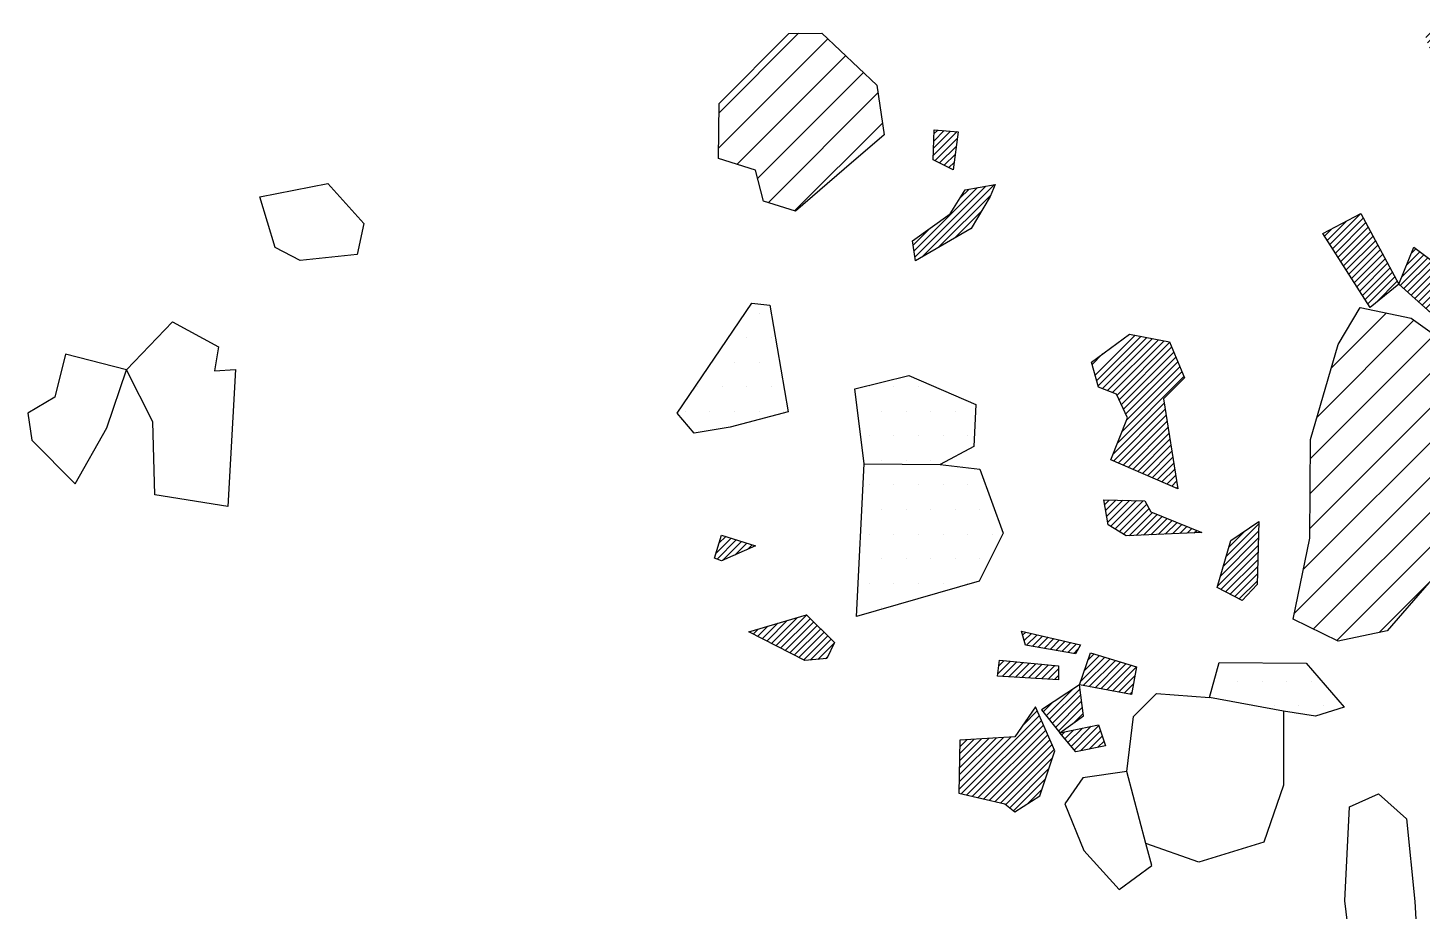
# Model space of a CAD drawing. Header units: metres. Extents: x -0.1 to 2, y -20.9 to -18.49.
# Drawn here: x 0.015 to 0.725, y -18.955 to -18.505 of the extents above; entities that cross this region are included whole.
import ezdxf

# ---------------------------------------------------------------- set-up
doc = ezdxf.new("R2010")
doc.units = ezdxf.units.M
doc.header["$LTSCALE"] = 25
doc.header["$MEASUREMENT"] = 0
doc.layers.get('0').update_dxf_attribs({"linetype": 'CONTINUOUS'})
for name, color, linetype in [('FEUER', 1, 'CONTINUOUS'), ('KNOCHEN', 2, 'CONTINUOUS'), ('KNOCHENSCHRAFF', 2, 'CONTINUOUS'), ('STEINE', 4, 'CONTINUOUS'), ('STEINESCHRAFF', 4, 'CONTINUOUS')]:
    doc.layers.add(name, color=color, linetype=linetype)

# ---------------------------------------------------------------- blocks, each defined once
blk = doc.blocks.new('*X16')
at = {"color": 0}
for p, q in [((56.36, -1874.749), (56.589, -1874.52)), ((56.409, -1875.053), (56.935, -1874.527)), ((56.459, -1875.357), (57.281, -1874.534)), ((56.508, -1875.661), (57.627, -1874.542)), ((56.659, -1875.864), (57.974, -1874.549)), ((56.879, -1875.998), (58.32, -1874.557)), ((57.099, -1876.131), (58.501, -1874.729)), ((57.319, -1876.265), (58.627, -1874.957)), ((57.601, -1876.336), (58.789, -1875.148)), ((57.97, -1876.32), (59.04, -1875.25)), ((58.34, -1876.305), (59.291, -1875.353)), ((58.709, -1876.289), (59.542, -1875.455)), ((59.078, -1876.273), (59.793, -1875.558)), ((59.447, -1876.258), (60.044, -1875.66)), ((59.816, -1876.242), (60.296, -1875.763)), ((62.549, -1877.398), (64.208, -1875.739)), ((36.56, -1877.225), (37.327, -1876.458)), ((36.712, -1876.719), (37.059, -1876.372)), ((60.186, -1876.226), (60.547, -1875.865)), ((60.555, -1876.211), (60.798, -1875.968)), ((60.924, -1876.195), (61.049, -1876.07)), ((61.293, -1876.179), (61.3, -1876.173)), ((62.254, -1878.401), (64.187, -1876.467)), ((62.401, -1877.9), (64.198, -1876.103)), ((62.697, -1876.897), (63.493, -1876.101)), ((36.611, -1877.527), (37.594, -1876.544)), ((36.887, -1877.604), (37.862, -1876.63)), ((37.524, -1877.321), (38.13, -1876.715)), ((38.161, -1877.038), (38.398, -1876.801)), ((62.106, -1878.902), (64.177, -1876.831)), ((62.284, -1879.078), (64.166, -1877.195)), ((62.517, -1879.198), (64.156, -1877.559)), ((62.75, -1879.318), (64.145, -1877.924)), ((62.984, -1879.439), (64.135, -1878.288)), ((63.217, -1879.559), (64.124, -1878.652)), ((39.148, -1881.707), (40.21, -1880.645)), ((39.382, -1881.827), (40.713, -1880.496)), ((39.615, -1881.947), (41.189, -1880.374)), ((39.849, -1882.067), (41.366, -1880.55)), ((40.082, -1882.187), (41.544, -1880.726)), ((38.448, -1881.347), (38.703, -1881.092)), ((38.681, -1881.467), (39.205, -1880.943)), ((38.915, -1881.587), (39.708, -1880.794)), ((40.316, -1882.308), (41.721, -1880.902)), ((40.549, -1882.428), (41.898, -1881.079)), ((40.783, -1882.548), (42.076, -1881.255)), ((41.016, -1882.668), (42.253, -1881.431)), ((52.179, -1881.404), (52.339, -1881.244)), ((52.258, -1881.679), (52.626, -1881.311)), ((52.377, -1881.914), (52.912, -1881.378)), ((52.677, -1881.967), (53.199, -1881.445)), ((41.364, -1882.674), (42.43, -1881.607)), ((41.754, -1882.637), (42.597, -1881.794)), ((52.978, -1882.02), (53.485, -1881.512)), ((53.278, -1882.073), (53.772, -1881.58)), ((53.579, -1882.126), (54.058, -1881.647)), ((53.879, -1882.179), (54.345, -1881.714)), ((54.179, -1882.232), (54.631, -1881.781)), ((54.48, -1882.286), (54.918, -1881.848)), ((54.78, -1882.339), (54.997, -1882.122)), ((42.144, -1882.601), (42.249, -1882.496)), ((50.917, -1883.374), (51.564, -1882.727)), ((50.966, -1882.971), (51.242, -1882.695)), ((51.143, -1883.501), (51.886, -1882.758)), ((51.476, -1883.522), (52.208, -1882.79)), ((51.809, -1883.542), (52.529, -1882.822)), ((52.142, -1883.563), (52.851, -1882.854)), ((55.14, -1883.747), (56.365, -1882.522)), ((55.272, -1883.968), (56.637, -1882.604)), ((55.322, -1883.211), (56.093, -1882.44)), ((55.505, -1882.675), (55.821, -1882.358)), ((55.569, -1884.024), (56.908, -1882.686)), ((55.867, -1884.081), (57.18, -1882.767)), ((56.164, -1884.137), (57.452, -1882.849)), ((52.474, -1883.584), (53.173, -1882.885)), ((52.807, -1883.605), (53.495, -1882.917)), ((53.14, -1883.626), (53.817, -1882.949)), ((53.473, -1883.646), (54.006, -1883.113)), ((53.805, -1883.667), (54.007, -1883.465)), ((56.461, -1884.193), (57.723, -1882.931)), ((56.759, -1884.249), (57.969, -1883.039)), ((57.056, -1884.306), (57.894, -1883.468)), ((53.381, -1885.506), (54.717, -1884.17)), ((53.537, -1885.704), (55.104, -1884.136)), ((57.353, -1884.362), (57.819, -1883.897)), ((53.225, -1885.308), (53.671, -1884.863)), ((53.692, -1885.901), (55.145, -1884.448)), ((53.848, -1886.099), (55.187, -1884.761)), ((57.65, -1884.418), (57.743, -1884.325)), ((49.059, -1889.474), (53.034, -1885.499)), ((52.2, -1885.98), (52.927, -1885.253)), ((54.004, -1886.297), (55.228, -1885.073)), ((54.802, -1885.853), (55.269, -1885.385)), ((49.345, -1889.541), (53.141, -1885.746)), ((49.631, -1889.609), (53.248, -1885.992)), ((49.917, -1889.677), (53.356, -1886.238)), ((54.164, -1886.491), (54.333, -1886.321)), ((54.326, -1886.682), (54.78, -1886.228)), ((54.488, -1886.874), (55.226, -1886.135)), ((54.65, -1887.065), (55.673, -1886.042)), ((54.812, -1887.257), (56.064, -1886.005)), ((55.132, -1887.291), (56.153, -1886.269)), ((48.94, -1889.24), (51.581, -1886.598)), ((48.945, -1888.881), (51.206, -1886.62)), ((48.951, -1888.522), (50.831, -1886.641)), ((48.957, -1888.162), (50.456, -1886.663)), ((48.962, -1887.803), (50.081, -1886.685)), ((48.968, -1887.444), (49.706, -1886.706)), ((48.974, -1887.084), (49.331, -1886.728)), ((50.203, -1889.744), (53.463, -1886.485)), ((50.489, -1889.812), (53.57, -1886.731)), ((50.776, -1889.879), (53.677, -1886.977)), ((55.575, -1887.201), (56.242, -1886.534)), ((56.019, -1887.111), (56.331, -1886.799)), ((51.062, -1889.947), (53.785, -1887.224)), ((51.326, -1890.036), (53.69, -1887.672)), ((51.523, -1890.192), (53.516, -1888.199)), ((51.72, -1890.349), (53.342, -1888.727)), ((52.436, -1889.987), (53.168, -1889.255))]:
    blk.add_line(p, q, dxfattribs=at)
blk = doc.blocks.new('*X17')
at = {"color": 0}
for p, q in [((47.627, -1856.965), (48.837, -1855.755)), ((47.638, -1856.601), (48.51, -1855.729)), ((47.649, -1856.236), (48.182, -1855.703)), ((47.66, -1855.872), (47.855, -1855.676)), ((47.712, -1857.234), (48.844, -1856.102)), ((47.948, -1857.351), (48.792, -1856.508)), ((48.185, -1857.468), (48.739, -1856.913)), ((48.421, -1857.585), (48.687, -1857.319)), ((46.644, -1861.837), (49.878, -1858.603)), ((46.691, -1862.144), (50.304, -1858.531)), ((47.047, -1862.141), (50.729, -1858.459)), ((48.982, -1859.146), (49.452, -1858.676)), ((47.88, -1861.662), (50.558, -1858.984)), ((48.712, -1861.183), (50.084, -1859.812)), ((46.597, -1861.531), (47.446, -1860.682)), ((49.545, -1860.704), (49.575, -1860.674)), ((55.879, -1868.159), (57.916, -1866.122)), ((55.957, -1868.435), (58.211, -1866.18)), ((56.035, -1868.71), (58.507, -1866.238)), ((56.255, -1868.844), (58.802, -1866.296)), ((56.51, -1868.942), (59.098, -1866.354)), ((56.765, -1869.04), (59.393, -1866.412)), ((56.99, -1869.169), (59.668, -1866.491)), ((55.723, -1867.608), (56.257, -1867.073)), ((57.102, -1869.41), (59.772, -1866.74)), ((57.214, -1869.652), (59.877, -1866.989)), ((57.325, -1869.894), (59.981, -1867.238)), ((57.437, -1870.136), (60.086, -1867.487)), ((57.491, -1870.435), (60.19, -1867.736)), ((57.017, -1871.617), (60.4, -1868.234)), ((57.254, -1871.026), (60.295, -1867.985)), ((56.78, -1872.207), (59.395, -1869.592)), ((56.806, -1872.535), (59.444, -1869.897)), ((57.053, -1872.641), (59.492, -1870.202)), ((57.301, -1872.747), (59.54, -1870.507)), ((57.548, -1872.854), (59.589, -1870.813)), ((57.795, -1872.96), (59.637, -1871.118)), ((58.043, -1873.066), (59.686, -1871.423)), ((58.29, -1873.172), (59.734, -1871.728)), ((58.537, -1873.278), (59.782, -1872.033)), ((58.785, -1873.385), (59.831, -1872.338)), ((59.032, -1873.491), (59.879, -1872.644)), ((59.279, -1873.597), (59.928, -1872.949)), ((59.527, -1873.703), (59.976, -1873.254)), ((59.774, -1873.809), (60.024, -1873.559)), ((60.021, -1873.916), (60.073, -1873.864))]:
    blk.add_line(p, q, dxfattribs=at)
blk = doc.blocks.new('*X18')
at = {"color": 0}
for p, q in [((72.723, -1850.961), (73.058, -1850.626)), ((72.812, -1851.225), (73.49, -1850.547)), ((72.901, -1851.49), (73.922, -1850.469)), ((72.99, -1851.754), (74.093, -1850.652)), ((73.079, -1852.019), (74.141, -1850.957)), ((73.168, -1852.283), (74.189, -1851.263)), ((73.275, -1852.53), (74.237, -1851.569)), ((73.665, -1852.494), (74.285, -1851.874)), ((74.055, -1852.457), (74.333, -1852.18)), ((67.835, -1861.506), (69.411, -1859.93)), ((75.792, -1860.266), (75.978, -1860.08)), ((75.949, -1860.463), (76.365, -1860.047)), ((76.106, -1860.659), (76.752, -1860.014)), ((76.263, -1860.856), (77.139, -1859.98)), ((76.419, -1861.053), (77.526, -1859.947)), ((76.576, -1861.25), (77.913, -1859.913)), ((76.911, -1861.268), (78.167, -1860.013)), ((67.559, -1861.075), (67.927, -1860.706)), ((67.697, -1861.291), (68.68, -1860.308)), ((67.972, -1861.722), (69.535, -1860.16)), ((68.11, -1861.938), (69.659, -1860.389)), ((68.248, -1862.153), (69.782, -1860.619)), ((68.386, -1862.369), (69.906, -1860.849)), ((77.358, -1861.175), (78.285, -1860.248)), ((77.804, -1861.082), (78.404, -1860.483)), ((78.251, -1860.99), (78.522, -1860.718)), ((68.524, -1862.585), (70.03, -1861.079)), ((68.662, -1862.8), (70.154, -1861.308)), ((68.8, -1863.016), (70.278, -1861.538)), ((68.938, -1863.232), (70.402, -1861.768)), ((69.075, -1863.447), (70.525, -1861.997)), ((69.213, -1863.663), (70.649, -1862.227)), ((71.413, -1863.585), (72.822, -1862.176)), ((71.51, -1863.134), (72.619, -1862.025)), ((71.747, -1862.543), (72.417, -1861.874)), ((71.985, -1861.952), (72.214, -1861.723)), ((84.201, -1862.818), (85.236, -1861.783)), ((84.353, -1863.019), (85.472, -1861.9)), ((84.505, -1863.221), (85.708, -1862.017)), ((84.674, -1863.405), (85.945, -1862.135)), ((69.351, -1863.879), (70.773, -1862.457)), ((69.489, -1864.094), (70.897, -1862.687)), ((69.627, -1864.31), (71.021, -1862.916)), ((71.599, -1863.752), (73.024, -1862.327)), ((71.785, -1863.92), (73.227, -1862.478)), ((71.971, -1864.088), (73.43, -1862.629)), ((72.157, -1864.255), (73.632, -1862.78)), ((77.17, -1862.424), (77.293, -1862.301)), ((77.207, -1862.74), (77.542, -1862.406)), ((77.245, -1863.056), (77.791, -1862.51)), ((77.282, -1863.372), (78.039, -1862.615)), ((77.402, -1863.606), (78.288, -1862.72)), ((77.647, -1863.715), (78.537, -1862.825)), ((77.892, -1863.823), (78.786, -1862.929)), ((84.049, -1862.616), (84.253, -1862.412)), ((84.93, -1863.503), (86.038, -1862.395)), ((85.185, -1863.602), (85.836, -1862.95)), ((69.765, -1864.526), (71.144, -1863.146)), ((70.183, -1864.462), (71.268, -1863.376)), ((72.343, -1864.423), (73.651, -1863.115)), ((72.529, -1864.59), (73.457, -1863.662)), ((78.137, -1863.932), (78.981, -1863.088)), ((78.382, -1864.041), (79.165, -1863.257)), ((78.627, -1864.149), (79.349, -1863.427)), ((78.871, -1864.258), (79.533, -1863.597)), ((85.44, -1863.7), (85.634, -1863.505)), ((72.715, -1864.758), (73.264, -1864.209)), ((74.863, -1865.084), (75.548, -1864.4)), ((79.116, -1864.367), (79.347, -1864.136)), ((83.875, -1864.558), (84.035, -1864.398)), ((72.901, -1864.925), (73.07, -1864.756)), ((74.662, -1864.932), (74.799, -1864.795)), ((75.064, -1865.237), (75.766, -1864.535)), ((75.265, -1865.389), (75.872, -1864.782)), ((75.466, -1865.542), (75.978, -1865.03)), ((81.146, -1865.873), (82.445, -1864.574)), ((81.456, -1865.916), (82.715, -1864.657)), ((81.482, -1865.183), (82.175, -1864.49)), ((81.766, -1865.959), (82.83, -1864.895)), ((83.81, -1864.976), (84.192, -1864.595)), ((83.863, -1865.277), (84.349, -1864.791)), ((84.084, -1865.409), (84.505, -1864.988)), ((75.667, -1865.694), (76.084, -1865.277)), ((75.868, -1865.847), (76.19, -1865.525)), ((76.069, -1865.999), (76.296, -1865.772)), ((77.566, -1865.917), (77.785, -1865.698)), ((77.567, -1866.269), (78.139, -1865.697)), ((77.568, -1866.622), (78.494, -1865.696)), ((82.076, -1866.003), (82.575, -1865.504)), ((84.306, -1865.541), (84.662, -1865.185)), ((84.527, -1865.673), (84.819, -1865.382)), ((84.749, -1865.805), (84.818, -1865.736)), ((76.271, -1866.152), (76.402, -1866.02)), ((76.472, -1866.304), (76.508, -1866.267)), ((77.569, -1866.975), (78.585, -1865.959)), ((77.787, -1867.11), (78.622, -1866.275)), ((82.64, -1867.207), (83.371, -1866.476)), ((78.089, -1867.162), (78.66, -1866.591)), ((78.391, -1867.213), (78.697, -1866.907)), ((78.693, -1867.265), (78.734, -1867.223)), ((82.729, -1867.471), (83.595, -1866.605)), ((82.818, -1867.736), (83.82, -1866.734)), ((82.907, -1868), (84.044, -1866.863)), ((83.126, -1868.135), (84.269, -1866.992)), ((83.357, -1868.258), (84.594, -1867.021)), ((83.588, -1868.38), (84.928, -1867.04)), ((82.819, -1870.563), (84.602, -1868.781)), ((82.886, -1870.85), (84.998, -1868.738)), ((82.9, -1870.129), (84.206, -1868.823)), ((82.981, -1869.695), (83.81, -1868.865)), ((83.062, -1869.26), (83.414, -1868.908)), ((83.173, -1870.917), (85.394, -1868.696)), ((83.459, -1870.984), (84.854, -1869.589)), ((83.746, -1871.051), (84.662, -1870.135)), ((84.032, -1871.118), (84.675, -1870.475)), ((84.319, -1871.185), (84.688, -1870.816)), ((84.606, -1871.252), (84.701, -1871.156))]:
    blk.add_line(p, q, dxfattribs=at)
blk = doc.blocks.new('*X26')
at = {"color": 0}
for p, q in [((36.715, -1854.796), (40.765, -1850.746)), ((36.687, -1856.591), (42.253, -1851.025)), ((37.624, -1857.422), (43.165, -1851.881)), ((38.673, -1858.141), (44.076, -1852.738)), ((39.21, -1859.372), (44.815, -1853.767)), ((40.56, -1859.79), (45.036, -1855.314)), ((67.903, -1867.802), (70.714, -1864.991)), ((67.176, -1870.297), (72.112, -1865.361)), ((66.839, -1872.402), (73.143, -1866.098)), ((66.826, -1874.182), (74.174, -1866.834)), ((66.813, -1875.963), (75.205, -1867.571)), ((66.479, -1878.064), (76.236, -1868.307)), ((66.018, -1880.293), (77.002, -1869.309)), ((66.987, -1881.092), (77.36, -1870.72)), ((68.178, -1881.669), (77.717, -1872.13)), ((70.344, -1881.27), (72.846, -1878.768))]:
    blk.add_line(p, q, dxfattribs=at)
blk = doc.blocks.new('*X31')
at = {"color": 0}
for p, q in [((88.75, -1860), (88.75, -1860)), ((83.125, -1861.25), (83.125, -1861.25)), ((84.375, -1861.25), (84.375, -1861.25)), ((85.625, -1861.25), (85.625, -1861.25)), ((86.875, -1861.25), (86.875, -1861.25)), ((88.125, -1861.25), (88.125, -1861.25)), ((89.375, -1861.25), (89.375, -1861.25)), ((80, -1862.5), (80, -1862.5)), ((81.25, -1862.5), (81.25, -1862.5)), ((82.5, -1862.5), (82.5, -1862.5)), ((83.75, -1862.5), (83.75, -1862.5)), ((85, -1862.5), (85, -1862.5)), ((86.25, -1862.5), (86.25, -1862.5)), ((87.5, -1862.5), (87.5, -1862.5)), ((88.75, -1862.5), (88.75, -1862.5)), ((38.75, -1865), (38.75, -1865)), ((38.125, -1866.25), (38.125, -1866.25)), ((39.375, -1866.25), (39.375, -1866.25)), ((37.5, -1867.5), (37.5, -1867.5)), ((38.75, -1867.5), (38.75, -1867.5)), ((35.625, -1868.75), (35.625, -1868.75)), ((36.875, -1868.75), (36.875, -1868.75)), ((38.125, -1868.75), (38.125, -1868.75)), ((39.375, -1868.75), (39.375, -1868.75)), ((44.375, -1868.75), (44.375, -1868.75)), ((45.625, -1868.75), (45.625, -1868.75)), ((46.875, -1868.75), (46.875, -1868.75)), ((35, -1870), (35, -1870)), ((36.25, -1870), (36.25, -1870)), ((37.5, -1870), (37.5, -1870)), ((38.75, -1870), (38.75, -1870)), ((40, -1870), (40, -1870)), ((45, -1870), (45, -1870)), ((46.25, -1870), (46.25, -1870)), ((47.5, -1870), (47.5, -1870)), ((48.75, -1870), (48.75, -1870)), ((44.375, -1871.25), (44.375, -1871.25)), ((45.625, -1871.25), (45.625, -1871.25)), ((46.875, -1871.25), (46.875, -1871.25)), ((48.125, -1871.25), (48.125, -1871.25)), ((49.375, -1871.25), (49.375, -1871.25)), ((45, -1872.5), (45, -1872.5)), ((46.25, -1872.5), (46.25, -1872.5)), ((47.5, -1872.5), (47.5, -1872.5)), ((44.375, -1873.75), (44.375, -1873.75)), ((45.625, -1873.75), (45.625, -1873.75)), ((46.875, -1873.75), (46.875, -1873.75)), ((48.125, -1873.75), (48.125, -1873.75)), ((49.375, -1873.75), (49.375, -1873.75)), ((45, -1875), (45, -1875)), ((46.25, -1875), (46.25, -1875)), ((47.5, -1875), (47.5, -1875)), ((48.75, -1875), (48.75, -1875)), ((50, -1875), (50, -1875)), ((44.375, -1876.25), (44.375, -1876.25)), ((45.625, -1876.25), (45.625, -1876.25)), ((46.875, -1876.25), (46.875, -1876.25)), ((48.125, -1876.25), (48.125, -1876.25)), ((49.375, -1876.25), (49.375, -1876.25)), ((50.625, -1876.25), (50.625, -1876.25)), ((45, -1877.5), (45, -1877.5)), ((46.25, -1877.5), (46.25, -1877.5)), ((47.5, -1877.5), (47.5, -1877.5)), ((48.75, -1877.5), (48.75, -1877.5)), ((50, -1877.5), (50, -1877.5)), ((44.375, -1878.75), (44.375, -1878.75)), ((45.625, -1878.75), (45.625, -1878.75)), ((46.875, -1878.75), (46.875, -1878.75)), ((48.125, -1878.75), (48.125, -1878.75)), ((49.375, -1878.75), (49.375, -1878.75)), ((43.75, -1880), (43.75, -1880)), ((45, -1880), (45, -1880)), ((63.125, -1883.75), (63.125, -1883.75)), ((64.375, -1883.75), (64.375, -1883.75)), ((65.625, -1883.75), (65.625, -1883.75)), ((66.875, -1883.75), (66.875, -1883.75)), ((65, -1885), (65, -1885)), ((66.25, -1885), (66.25, -1885)), ((67.5, -1885), (67.5, -1885))]:
    blk.add_line(p, q, dxfattribs=at)

msp = doc.modelspace()

# ---------------------------------------------------------------- linework, layer by layer
at = {"layer": 'KNOCHEN'}
for points in [[(0.48639, -18.57694), (0.4762, -18.57188), (0.47666, -18.55661), (0.48888, -18.55759), (0.48639, -18.57694)], [(0.50526, -18.59062), (0.49564, -18.60693), (0.46719, -18.6233), (0.46563, -18.61313), (0.48493, -18.59933), (0.49253, -18.5871), (0.50778, -18.58451), (0.50526, -18.59062)], [(0.69879, -18.64704), (0.67476, -18.60946), (0.69407, -18.59922), (0.71351, -18.63529), (0.69879, -18.64704)], [(0.71351, -18.63529), (0.72109, -18.61644), (0.73741, -18.62861), (0.72984, -18.65), (0.71351, -18.63529)], [(0.56672, -18.72477), (0.5753, -18.70338), (0.56967, -18.69118), (0.5605, -18.68765), (0.5569, -18.67494), (0.5762, -18.66063), (0.59656, -18.66464), (0.60425, -18.68294), (0.59359, -18.69366), (0.60085, -18.73943), (0.56672, -18.72477)], [(0.56321, -18.74514), (0.58408, -18.74559), (0.58715, -18.75117), (0.61313, -18.76178), (0.57446, -18.76342), (0.56529, -18.75785), (0.56321, -18.74514)], [(0.62085, -18.78975), (0.6279, -18.76581), (0.64212, -18.7561), (0.6412, -18.78816), (0.63359, -18.79633), (0.62085, -18.78975)], [(0.36485, -18.77473), (0.36838, -18.76301), (0.3857, -18.76856), (0.36842, -18.77624), (0.36485, -18.77473)], [(0.38226, -18.81233), (0.41175, -18.80359), (0.42604, -18.8178), (0.42199, -18.82595), (0.4108, -18.827), (0.38226, -18.81233)], [(0.52323, -18.81904), (0.52118, -18.81192), (0.55122, -18.81896), (0.54869, -18.82354), (0.52323, -18.81904)], [(0.50903, -18.83486), (0.51003, -18.82671), (0.54006, -18.82968), (0.54008, -18.8368), (0.50903, -18.83486)], [(0.55077, -18.83931), (0.55632, -18.82301), (0.57975, -18.83007), (0.57725, -18.84432), (0.55077, -18.83931)], [(0.55077, -18.83931), (0.53147, -18.85209), (0.54067, -18.86377), (0.55285, -18.85508), (0.55077, -18.83931)], [(0.52842, -18.85057), (0.51777, -18.86587), (0.48979, -18.86748), (0.48936, -18.89445), (0.51279, -18.89998), (0.51789, -18.90403), (0.53058, -18.89585), (0.53815, -18.87293), (0.52842, -18.85057)], [(0.54067, -18.86377), (0.5605, -18.85964), (0.56409, -18.87031), (0.54884, -18.87341), (0.54067, -18.86377)]]:
    msp.add_lwpolyline(points, dxfattribs=at)
at = {"layer": 'STEINE'}
for points in [[(0.40273, -18.50747), (0.41953, -18.50742), (0.44759, -18.5338), (0.45123, -18.55923), (0.43093, -18.57659), (0.40606, -18.59804), (0.38976, -18.593), (0.38564, -18.57723), (0.36679, -18.57118), (0.36722, -18.5432), (0.40273, -18.50747)], [(0.13329, -18.5907), (0.16787, -18.58398), (0.18625, -18.60428), (0.18274, -18.62007), (0.15374, -18.62321), (0.141, -18.61663), (0.13329, -18.5907)], [(0.34581, -18.701), (0.3838, -18.64492), (0.39297, -18.64591), (0.40229, -18.70033), (0.3728, -18.70805), (0.35449, -18.71115), (0.34581, -18.701)], [(0.65957, -18.80592), (0.6681, -18.76467), (0.66846, -18.7143), (0.68256, -18.66592), (0.6937, -18.64705), (0.71967, -18.65258), (0.76862, -18.68754), (0.77892, -18.72822), (0.77591, -18.74502), (0.72872, -18.78739), (0.70742, -18.81188), (0.6825, -18.81704), (0.65957, -18.80592)], [(0.06536, -18.67893), (0.0887, -18.65444), (0.11214, -18.66709), (0.11014, -18.67931), (0.12083, -18.67877), (0.11696, -18.74849), (0.0798, -18.74249), (0.07867, -18.70535), (0.06536, -18.67893)], [(0.06536, -18.67893), (0.0343, -18.67088), (0.02877, -18.69278), (0.01505, -18.70096), (0.01713, -18.71469), (0.03908, -18.73702), (0.05527, -18.70847), (0.06536, -18.67893)], [(0.44104, -18.72667), (0.43634, -18.68852), (0.4638, -18.68183), (0.49794, -18.69648), (0.49698, -18.71786), (0.47971, -18.72707)], [(0.4372, -18.80454), (0.44104, -18.72667), (0.47971, -18.72707), (0.50007, -18.72955), (0.51187, -18.76208), (0.49973, -18.78654), (0.4372, -18.80454)], [(0.68565, -18.85062), (0.67091, -18.85524), (0.65462, -18.85275), (0.61694, -18.84573), (0.62198, -18.82791), (0.66625, -18.82829), (0.68565, -18.85062)], [(0.57482, -18.88351), (0.5783, -18.85551), (0.58997, -18.84378), (0.61694, -18.84573)], [(0.65462, -18.85275), (0.65473, -18.8904), (0.64464, -18.91943), (0.61159, -18.92971), (0.58459, -18.92012)], [(0.57482, -18.88351), (0.55244, -18.88663), (0.54332, -18.89989), (0.55306, -18.92378), (0.57092, -18.94357), (0.58768, -18.93131), (0.58459, -18.92012), (0.57482, -18.88351)], [(0.69533, -19.02665), (0.68594, -18.94933), (0.68834, -18.9015), (0.70308, -18.89484), (0.71737, -18.90752), (0.72156, -18.94974), (0.72425, -18.99807), (0.71719, -19.0215), (0.69533, -19.02665)]]:
    msp.add_lwpolyline(points, dxfattribs=at)

# ---------------------------------------------------------------- block references
at = {"layer": 'FEUER', "xscale": 0.01, "yscale": 0.01, "zscale": 0.01}
msp.add_blockref('*X26', (0, 0), dxfattribs=at)
at = {"layer": 'KNOCHENSCHRAFF', "xscale": 0.01, "yscale": 0.01, "zscale": 0.01}
for name in ['*X18', '*X17', '*X16']:
    msp.add_blockref(name, (0, 0), dxfattribs=at)
at = {"layer": 'STEINESCHRAFF', "xscale": 0.01, "yscale": 0.01, "zscale": 0.01}
msp.add_blockref('*X31', (0, 0), dxfattribs=at)

doc.saveas('drawing.dxf')
